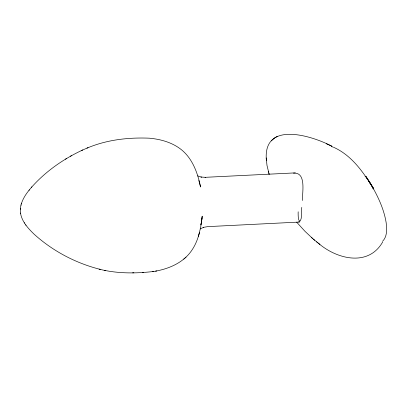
<?xml version="1.0" encoding="UTF-8"?>
<svg xmlns="http://www.w3.org/2000/svg" width="407" height="407" viewBox="0 0 407 407"><rect width="100%" height="100%" fill="white"/><g stroke="black" fill="none" stroke-linecap="round" stroke-linejoin="round"><path stroke-width="0.61" d="M29.35 189.896C23.626 196.8 18.513 205.998 20.961 215.242C22.96 222.858 28.612 228.836 34.096 234.183C52.803 251.109 75.85 263.258 100.3 269.393M20.442 208.287L20.375 209.29M301.785 207.387C300.61 211.894 302.966 218.824 299.231 222.059L207.829 226.623L203.342 227.365L203.795 227.228L200.178 228.922M302.426 200.493C302.167 192.745 306.654 171.963 293.442 173.138M201.811 219.907L202.218 216.148L200.702 227.152L198.967 234.325M202.035 217.882L201.282 222.858L201.455 221.983M200.966 224.43L201.155 223.484L200.824 224.939M20.95 205.164L21.047 204.828M21.383 203.642L21.505 203.225M185.078 257.962C192.038 251.897 196.474 243.396 198.891 234.585M198.372 236.386L199.455 232.636M382.738 241.875C368.355 267.231 336.645 259.076 318.432 243.269M326.333 143.732L331.995 146.296C312.637 135.948 263.782 120.426 266.27 159.132M31.451 187.368C45.589 171.398 63.477 158.908 82.769 149.959M28.994 190.328L31.858 186.874M382.707 241.163C387.413 236.248 386.909 228.744 386.131 222.497C384.228 210.846 379.497 199.857 373.875 189.545C363.96 172.843 351.852 155.382 333.542 147.248M271.25 140.888L274.984 137.683L277.253 136.442M155.601 271.148C166.097 269.215 176.577 265.323 184.732 258.262M183.755 259.122L186.035 257.122M65.466 159.173L66.356 158.654M70.457 156.237L71.393 155.693M86.961 148.148C106.537 139.794 128.185 137.317 149.303 138.182C160.088 139.153 171.042 142.099 179.894 148.55C192.175 157.504 197.654 172.649 200.57 187.001L198.855 180.499M81.731 150.417L88.034 147.675M99.15 269.134C116.865 273.677 135.439 273.616 153.49 271.5M152.274 271.698L156.812 270.95M295.294 172.883L205.042 177.33L205.494 177.315L200.956 177.04L201.424 177.142L197.665 175.865M142.333 272.471L143.564 272.431M132.621 272.848L133.852 272.807M299.231 222.059L298.519 221.825M104.528 270.329L105.703 270.599M331.288 146.581L333.028 147.039M365.094 176.536L366.259 176.959L369.734 182.127L373.051 187.673L373.163 188.95M365.186 176.282L366.259 176.959L373.051 187.673L373.153 188.873M368.717 181.43L369.734 182.127L369.902 183.348M365.318 176.277L366.259 176.959L366.773 178.068M313.319 239.107L317.979 242.908M316.554 241.814L319.902 244.398M296.657 222.161L304.97 231.313L312.79 238.644M311.487 237.52L314.667 240.267M371.891 186.401L372.354 186.91M372.588 187.164L373.051 187.673M24.257 222.705L24.491 223.046M25.727 224.857L26.007 225.264M268.9 173.413L269.164 174.318L266.997 165.43L266.203 157.911M268.289 171.281L268.574 172.273M20.553 213.039L20.645 213.583M266.3 159.58L266.361 160.75M299.776 220.94A22.37 3.612 -81.3 0 1 298.173 211.788"/></g></svg>
